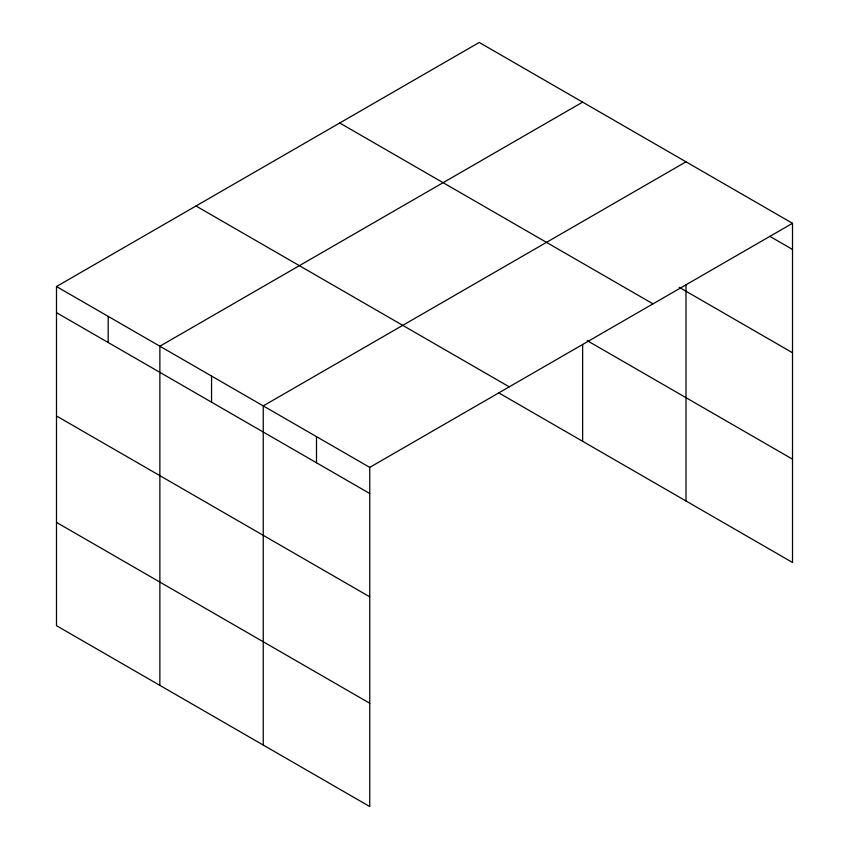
<?xml version="1.0" encoding="UTF-8"?>
<svg xmlns="http://www.w3.org/2000/svg" width="849" height="849" viewBox="0 0 849 849"><rect width="100%" height="100%" fill="white"/><g stroke="black" fill="none" stroke-linecap="round" stroke-linejoin="round"><path stroke-width="1.27" d="M56.49 286.527L369.75 467.385L369.75 806.55L56.49 625.692L56.49 286.527L479.25 42.45L792.51 223.308L792.51 562.473L498.777 392.885M582.626 102.135L159.867 346.212L159.867 685.376M686.003 161.819L263.243 405.896L263.243 745.061M369.75 467.385L792.51 223.308M769.852 236.362L792.51 249.447M679.115 287.27L792.51 352.738M339.738 122.999L652.998 303.857M587.221 340.651L792.51 459.171M196.002 205.989L509.262 386.847M56.49 312.665L369.75 493.524M56.49 415.968L369.75 596.826M56.49 522.39L369.75 703.248M686.003 284.627L686.003 500.974M582.626 344.62L582.626 441.289M316.497 436.641L316.497 462.779M211.55 376.054L211.55 402.193M108.173 316.369L108.173 342.508"/></g></svg>
